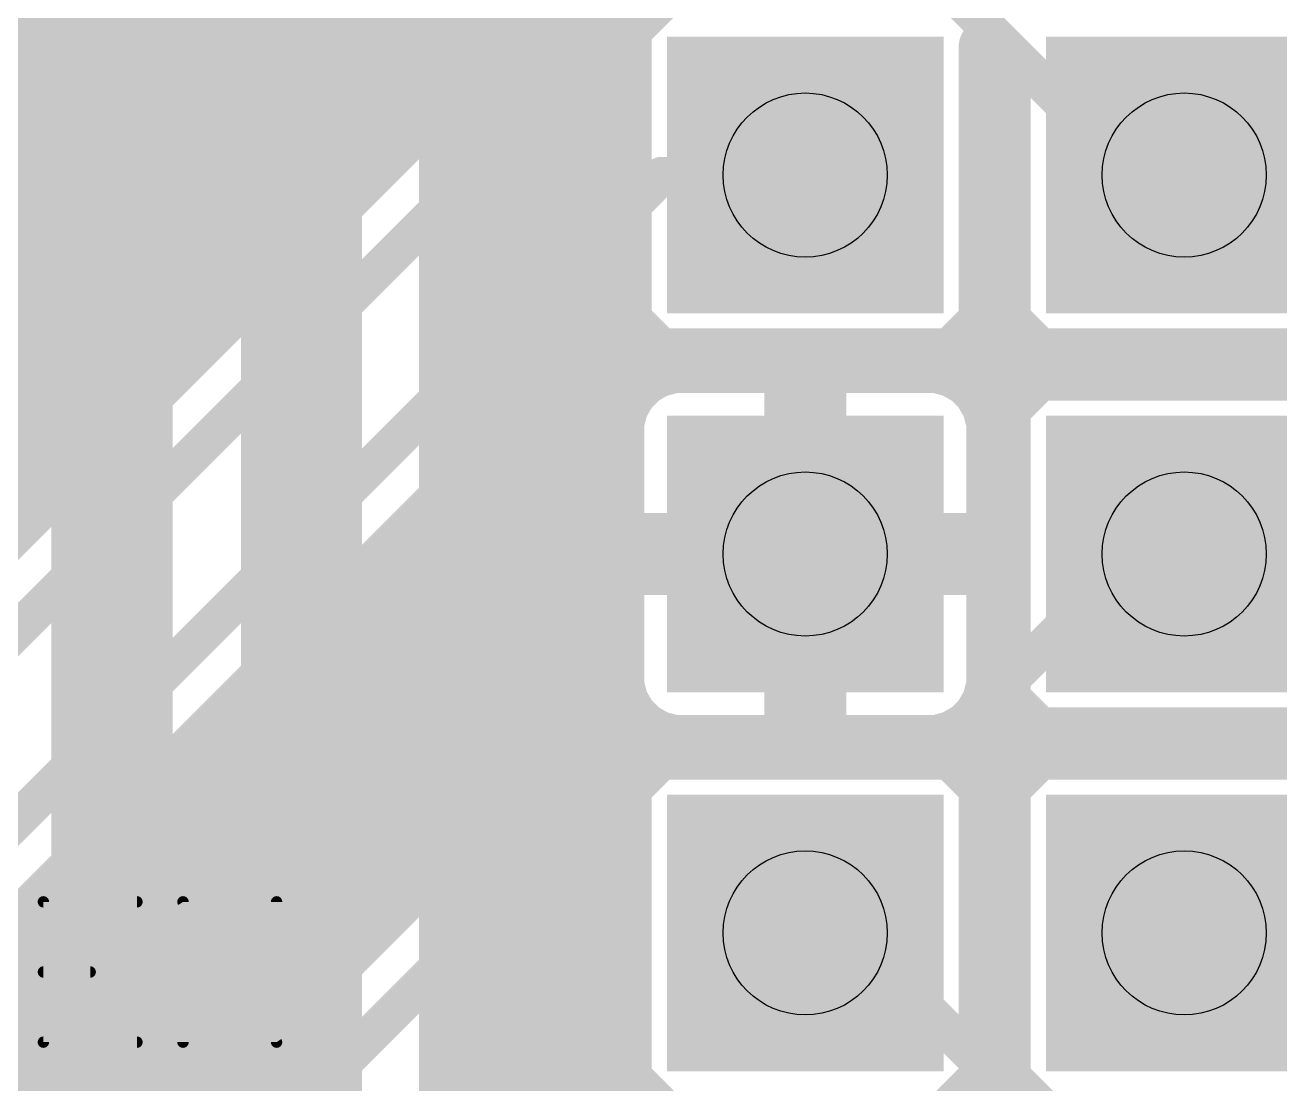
# Model space of a CAD drawing. Extents: x 0 to 10.8, y 0 to 6.1.
# Drawn here: x 4.0871 to 4.4181, y 2.6354 to 2.9148 of the extents above; entities that cross this region are included whole.
import ezdxf

# ---------------------------------------------------------------- set-up
doc = ezdxf.new("R2010")
doc.units = 0
for name, color, linetype in [('1', 22, 'CONTINUOUS'), ('116', 253, 'CONTINUOUS'), ('16', 175, 'CONTINUOUS'), ('17', 82, 'CONTINUOUS'), ('21', 253, 'CONTINUOUS'), ('25', 253, 'CONTINUOUS'), ('29', 253, 'CONTINUOUS'), ('30', 253, 'CONTINUOUS'), ('44', 253, 'CONTINUOUS')]:
    doc.layers.add(name, color=color, linetype=linetype)

# ---------------------------------------------------------------- blocks, each defined once
blk = doc.blocks.new('SQUAREP')
blk.add_solid([(-0.5, -0.5), (0.5, -0.5), (-0.5, 0.5), (0.5, 0.5)])

msp = doc.modelspace()

# ---------------------------------------------------------------- linework, layer by layer
at = {"layer": '1'}
for points, const_width in [([(4.11, 3.425), (4.11, 2.24)], 0.032), ([(4.16, 2.34), (4.16, 3.19)], 0.032), ([(4.198996, 2.361807), (4.198996, 3.173843)], 0.016), ([(4.253803, 2.923673), (4.244433, 2.914303)], 0.016), ([(4.244433, 2.914303), (4.244433, 2.836087)], 0.016), ([(4.198996, 2.912), (4.244433, 2.912)], 0.016), ([(4.34139, 2.836087), (4.34139, 2.908913)], 0.016), ([(4.34139, 2.908913), (4.344433, 2.905866)], 0.016), ([(4.344433, 2.905866), (4.344433, 2.836087)], 0.016), ([(4.198996, 2.896), (4.244433, 2.896)], 0.016), ([(4.34139, 2.896), (4.344433, 2.896)], 0.016), ([(4.198996, 2.88), (4.244433, 2.88)], 0.016), ([(4.34139, 2.88), (4.344433, 2.88)], 0.016), ([(4.198996, 2.864), (4.244433, 2.864)], 0.016), ([(4.34139, 2.864), (4.344433, 2.864)], 0.016), ([(4.198996, 2.848), (4.244433, 2.848)], 0.016), ([(4.34139, 2.848), (4.344433, 2.848)], 0.016), ([(4.244433, 2.836087), (4.253803, 2.826717)], 0.016), ([(4.33202, 2.826717), (4.34139, 2.836087)], 0.016), ([(4.344433, 2.836087), (4.353803, 2.826717)], 0.016), ([(4.198996, 2.832), (4.24852, 2.832)], 0.016), ([(4.337303, 2.832), (4.34852, 2.832)], 0.016), ([(4.253803, 2.826717), (4.33202, 2.826717)], 0.016), ([(4.353803, 2.826717), (4.43202, 2.826717)], 0.016), ([(4.253484, 2.824445), (4.249378, 2.822079)], 0.016), ([(4.258059, 2.825673), (4.253484, 2.824445)], 0.016), ([(4.290079, 2.825673), (4.258059, 2.825673)], 0.016), ([(4.290079, 2.778047), (4.290079, 2.825673)], 0.016), ([(4.327764, 2.825673), (4.29574, 2.825673)], 0.016), ([(4.29574, 2.825673), (4.29574, 2.778047)], 0.016), ([(4.332339, 2.824445), (4.327764, 2.825673)], 0.016), ([(4.336445, 2.822079), (4.332339, 2.824445)], 0.016), ([(4.353803, 2.823673), (4.344433, 2.814303)], 0.016), ([(4.43202, 2.823673), (4.353803, 2.823673)], 0.016), ([(4.249378, 2.822079), (4.246028, 2.818728)], 0.016), ([(4.339795, 2.818728), (4.336445, 2.822079)], 0.016), ([(4.246028, 2.818728), (4.243661, 2.814622)], 0.016), ([(4.342161, 2.814622), (4.339795, 2.818728)], 0.016), ([(4.198996, 2.816), (4.244457, 2.816)], 0.016), ([(4.243661, 2.814622), (4.242433, 2.810047)], 0.016), ([(4.290079, 2.816), (4.29574, 2.816)], 0.016), ([(4.34137, 2.816), (4.34613, 2.816)], 0.016), ([(4.34339, 2.810047), (4.342161, 2.814622)], 0.016), ([(4.344433, 2.814303), (4.344433, 2.736087)], 0.016), ([(4.242433, 2.810047), (4.242433, 2.778024)], 0.016), ([(4.34339, 2.778024), (4.34339, 2.810047)], 0.016), ([(4.198996, 2.8), (4.242433, 2.8)], 0.016), ([(4.290079, 2.8), (4.29574, 2.8)], 0.016), ([(4.34339, 2.8), (4.344433, 2.8)], 0.016), ([(4.198996, 2.784), (4.242433, 2.784)], 0.016), ([(4.290079, 2.784), (4.29574, 2.784)], 0.016), ([(4.34339, 2.784), (4.344433, 2.784)], 0.016), ([(4.242433, 2.778024), (4.290059, 2.778024)], 0.016), ([(4.290059, 2.778024), (4.290059, 2.772362)], 0.016), ([(4.29574, 2.778047), (4.290079, 2.778047)], 0.016), ([(4.295764, 2.772362), (4.295764, 2.778024)], 0.016), ([(4.295764, 2.778024), (4.34339, 2.778024)], 0.016), ([(4.290059, 2.772362), (4.242433, 2.772362)], 0.016), ([(4.242433, 2.772362), (4.242433, 2.740343)], 0.016), ([(4.290079, 2.724717), (4.290079, 2.772343)], 0.016), ([(4.290079, 2.772343), (4.29574, 2.772343)], 0.016), ([(4.29574, 2.772343), (4.29574, 2.724717)], 0.016), ([(4.34339, 2.772362), (4.295764, 2.772362)], 0.016), ([(4.34339, 2.740343), (4.34339, 2.772362)], 0.016), ([(4.198996, 2.768), (4.242433, 2.768)], 0.016), ([(4.290079, 2.768), (4.29574, 2.768)], 0.016), ([(4.34339, 2.768), (4.344433, 2.768)], 0.016), ([(4.198996, 2.752), (4.242433, 2.752)], 0.016), ([(4.290079, 2.752), (4.29574, 2.752)], 0.016), ([(4.34339, 2.752), (4.344433, 2.752)], 0.016), ([(4.242433, 2.740343), (4.243661, 2.735768)], 0.016), ([(4.342161, 2.735768), (4.34339, 2.740343)], 0.016), ([(4.198996, 2.736), (4.243598, 2.736)], 0.016), ([(4.243661, 2.735768), (4.246028, 2.731661)], 0.016), ([(4.290079, 2.736), (4.29574, 2.736)], 0.016), ([(4.339795, 2.731661), (4.342161, 2.735768)], 0.016), ([(4.34222, 2.736), (4.34452, 2.736)], 0.016), ([(4.344433, 2.736087), (4.353803, 2.726717)], 0.016), ([(4.246028, 2.731661), (4.249378, 2.728311)], 0.016), ([(4.336445, 2.728311), (4.339795, 2.731661)], 0.016), ([(4.249378, 2.728311), (4.253484, 2.725945)], 0.016), ([(4.332339, 2.725945), (4.336445, 2.728311)], 0.016), ([(4.353803, 2.726717), (4.43202, 2.726717)], 0.016), ([(4.253803, 2.723673), (4.244433, 2.714303)], 0.016), ([(4.253484, 2.725945), (4.258059, 2.724717)], 0.016), ([(4.33202, 2.723673), (4.253803, 2.723673)], 0.016), ([(4.258059, 2.724717), (4.290079, 2.724717)], 0.016), ([(4.29574, 2.724717), (4.327764, 2.724717)], 0.016), ([(4.327764, 2.724717), (4.332339, 2.725945)], 0.016), ([(4.34139, 2.714303), (4.33202, 2.723673)], 0.016), ([(4.353803, 2.723673), (4.344433, 2.714303)], 0.016), ([(4.43202, 2.723673), (4.353803, 2.723673)], 0.016), ([(4.198996, 2.72), (4.25013, 2.72)], 0.016), ([(4.335693, 2.72), (4.35013, 2.72)], 0.016), ([(4.244433, 2.714303), (4.244433, 2.636087)], 0.016), ([(4.34139, 2.636087), (4.34139, 2.714303)], 0.016), ([(4.344433, 2.714303), (4.344433, 2.636087)], 0.016), ([(4.198996, 2.704), (4.244433, 2.704)], 0.016), ([(4.34139, 2.704), (4.344433, 2.704)], 0.016), ([(4.198996, 2.688), (4.244433, 2.688)], 0.016), ([(4.34139, 2.688), (4.344433, 2.688)], 0.016), ([(4.198996, 2.672), (4.244433, 2.672)], 0.016), ([(4.34139, 2.672), (4.344433, 2.672)], 0.016), ([(4.198996, 2.656), (4.244433, 2.656)], 0.016), ([(4.34139, 2.656), (4.344433, 2.656)], 0.016), ([(4.198996, 2.64), (4.244433, 2.64)], 0.016), ([(4.34139, 2.64), (4.344433, 2.64)], 0.016), ([(4.244433, 2.636087), (4.253803, 2.626717)], 0.016), ([(4.33202, 2.626717), (4.34139, 2.636087)], 0.016), ([(4.344433, 2.636087), (4.353803, 2.626717)], 0.016)]:
    msp.add_lwpolyline(points, dxfattribs=dict(at, const_width=const_width))
at = {"layer": '1', "const_width": 0.008}
for points in [[(4.248433, 2.914303, 1), (4.240433, 2.914303)], [(4.241605, 2.917132, 1), (4.247261, 2.911475)], [(4.198996, 2.916, 1), (4.198996, 2.908)], [(4.244433, 2.908, 1), (4.244433, 2.916)], [(4.34539, 2.908913, 1), (4.33739, 2.908913)], [(4.34422, 2.91174, 1), (4.33856, 2.906087)], [(4.348433, 2.905866, 1), (4.340433, 2.905866)], [(4.341603, 2.90304, 1), (4.347263, 2.908693)], [(4.198996, 2.9, 1), (4.198996, 2.892)], [(4.244433, 2.892, 1), (4.244433, 2.9)], [(4.34139, 2.9, 1), (4.34139, 2.892)], [(4.344433, 2.892, 1), (4.344433, 2.9)], [(4.198996, 2.884, 1), (4.198996, 2.876)], [(4.244433, 2.876, 1), (4.244433, 2.884)], [(4.34139, 2.884, 1), (4.34139, 2.876)], [(4.344433, 2.876, 1), (4.344433, 2.884)], [(4.198996, 2.868, 1), (4.198996, 2.86)], [(4.244433, 2.86, 1), (4.244433, 2.868)], [(4.34139, 2.868, 1), (4.34139, 2.86)], [(4.344433, 2.86, 1), (4.344433, 2.868)], [(4.198996, 2.852, 1), (4.198996, 2.844)], [(4.244433, 2.844, 1), (4.244433, 2.852)], [(4.34139, 2.852, 1), (4.34139, 2.844)], [(4.344433, 2.844, 1), (4.344433, 2.852)], [(4.247261, 2.838915, 1), (4.241605, 2.833258)], [(4.344218, 2.833258, 1), (4.338561, 2.838915)], [(4.347261, 2.838915, 1), (4.341605, 2.833258)], [(4.198996, 2.836, 1), (4.198996, 2.828)], [(4.240433, 2.836087, 1), (4.248433, 2.836087)], [(4.24852, 2.828, 1), (4.24852, 2.836)], [(4.337303, 2.836, 1), (4.337303, 2.828)], [(4.33739, 2.836087, 1), (4.34539, 2.836087)], [(4.340433, 2.836087, 1), (4.348433, 2.836087)], [(4.34852, 2.828, 1), (4.34852, 2.836)], [(4.253803, 2.830717, 1), (4.253803, 2.822717)], [(4.33202, 2.822717, 1), (4.33202, 2.830717)], [(4.353803, 2.830717, 1), (4.353803, 2.822717)], [(4.252447, 2.828308, 1), (4.254522, 2.820582)], [(4.250975, 2.823888, 1), (4.256632, 2.829545)], [(4.255481, 2.820979, 1), (4.251487, 2.827911)], [(4.258059, 2.829673, 1), (4.258059, 2.821673)], [(4.259096, 2.82181, 1), (4.257022, 2.829536)], [(4.294079, 2.825673, 1), (4.286079, 2.825673)], [(4.290079, 2.821673, 1), (4.290079, 2.829673)], [(4.29574, 2.829673, 1), (4.29574, 2.821673)], [(4.29974, 2.825673, 1), (4.29174, 2.825673)], [(4.328801, 2.829536, 1), (4.326727, 2.82181)], [(4.327764, 2.821673, 1), (4.327764, 2.829673)], [(4.329191, 2.829545, 1), (4.334848, 2.823888)], [(4.334336, 2.827911, 1), (4.330342, 2.820979)], [(4.331301, 2.820582, 1), (4.333376, 2.828308)], [(4.353803, 2.827673, 1), (4.353803, 2.819673)], [(4.350975, 2.823888, 1), (4.356632, 2.829545)], [(4.356632, 2.820845, 1), (4.350975, 2.826502)], [(4.247381, 2.825545, 1), (4.251375, 2.818613)], [(4.252206, 2.81925, 1), (4.24655, 2.824907)], [(4.339273, 2.824907, 1), (4.333616, 2.81925)], [(4.334448, 2.818613, 1), (4.338442, 2.825545)], [(4.243199, 2.821557, 1), (4.248856, 2.8159)], [(4.249493, 2.816731, 1), (4.242562, 2.820725)], [(4.343261, 2.820725, 1), (4.336329, 2.816731)], [(4.336967, 2.8159, 1), (4.342624, 2.821557)], [(4.198996, 2.82, 1), (4.198996, 2.812)], [(4.247525, 2.813585, 1), (4.239798, 2.815659)], [(4.244457, 2.812, 1), (4.244457, 2.82)], [(4.290079, 2.82, 1), (4.290079, 2.812)], [(4.29574, 2.812, 1), (4.29574, 2.82)], [(4.34137, 2.82, 1), (4.34137, 2.812)], [(4.346025, 2.815659, 1), (4.338298, 2.813585)], [(4.348433, 2.814303, 1), (4.340433, 2.814303)], [(4.341605, 2.817132, 1), (4.347261, 2.811475)], [(4.34613, 2.812, 1), (4.34613, 2.82)], [(4.246433, 2.810047, 1), (4.238433, 2.810047)], [(4.240196, 2.816619, 1), (4.247127, 2.812625)], [(4.338696, 2.812625, 1), (4.345627, 2.816619)], [(4.34739, 2.810047, 1), (4.33939, 2.810047)], [(4.23857, 2.811085, 1), (4.246296, 2.80901)], [(4.339527, 2.80901, 1), (4.347253, 2.811085)], [(4.198996, 2.804, 1), (4.198996, 2.796)], [(4.242433, 2.796, 1), (4.242433, 2.804)], [(4.290079, 2.804, 1), (4.290079, 2.796)], [(4.29574, 2.796, 1), (4.29574, 2.804)], [(4.34339, 2.804, 1), (4.34339, 2.796)], [(4.344433, 2.796, 1), (4.344433, 2.804)], [(4.198996, 2.788, 1), (4.198996, 2.78)], [(4.242433, 2.78, 1), (4.242433, 2.788)], [(4.290079, 2.788, 1), (4.290079, 2.78)], [(4.29574, 2.78, 1), (4.29574, 2.788)], [(4.34339, 2.788, 1), (4.34339, 2.78)], [(4.344433, 2.78, 1), (4.344433, 2.788)], [(4.242433, 2.782024, 1), (4.242433, 2.774024)], [(4.294059, 2.778024, 1), (4.286059, 2.778024)], [(4.290079, 2.782047, 1), (4.290079, 2.774047)], [(4.290059, 2.774024, 1), (4.290059, 2.782024)], [(4.299764, 2.778024, 1), (4.291764, 2.778024)], [(4.295764, 2.782024, 1), (4.295764, 2.774024)], [(4.29574, 2.774047, 1), (4.29574, 2.782047)], [(4.34339, 2.774024, 1), (4.34339, 2.782024)], [(4.238433, 2.778024, 1), (4.246433, 2.778024)], [(4.286079, 2.778047, 1), (4.294079, 2.778047)], [(4.29174, 2.778047, 1), (4.29974, 2.778047)], [(4.33939, 2.778024, 1), (4.34739, 2.778024)], [(4.242433, 2.776362, 1), (4.242433, 2.768362)], [(4.246433, 2.772362, 1), (4.238433, 2.772362)], [(4.294079, 2.772343, 1), (4.286079, 2.772343)], [(4.290079, 2.776343, 1), (4.290079, 2.768343)], [(4.290059, 2.768362, 1), (4.290059, 2.776362)], [(4.29974, 2.772343, 1), (4.29174, 2.772343)], [(4.295764, 2.776362, 1), (4.295764, 2.768362)], [(4.29574, 2.768343, 1), (4.29574, 2.776343)], [(4.34739, 2.772362, 1), (4.33939, 2.772362)], [(4.34339, 2.768362, 1), (4.34339, 2.776362)], [(4.198996, 2.772, 1), (4.198996, 2.764)], [(4.242433, 2.764, 1), (4.242433, 2.772)], [(4.286059, 2.772362, 1), (4.294059, 2.772362)], [(4.290079, 2.772, 1), (4.290079, 2.764)], [(4.291764, 2.772362, 1), (4.299764, 2.772362)], [(4.29574, 2.764, 1), (4.29574, 2.772)], [(4.34339, 2.772, 1), (4.34339, 2.764)], [(4.344433, 2.764, 1), (4.344433, 2.772)], [(4.198996, 2.756, 1), (4.198996, 2.748)], [(4.242433, 2.748, 1), (4.242433, 2.756)], [(4.290079, 2.756, 1), (4.290079, 2.748)], [(4.29574, 2.748, 1), (4.29574, 2.756)], [(4.34339, 2.756, 1), (4.34339, 2.748)], [(4.344433, 2.748, 1), (4.344433, 2.756)], [(4.246296, 2.74138, 1), (4.23857, 2.739305)], [(4.347253, 2.739305, 1), (4.339527, 2.74138)], [(4.198996, 2.74, 1), (4.198996, 2.732)], [(4.238433, 2.740343, 1), (4.246433, 2.740343)], [(4.247127, 2.737765, 1), (4.240196, 2.733771)], [(4.243598, 2.732, 1), (4.243598, 2.74)], [(4.290079, 2.74, 1), (4.290079, 2.732)], [(4.29574, 2.732, 1), (4.29574, 2.74)], [(4.34222, 2.74, 1), (4.34222, 2.732)], [(4.345627, 2.733771, 1), (4.338696, 2.737765)], [(4.33939, 2.740343, 1), (4.34739, 2.740343)], [(4.347261, 2.738915, 1), (4.341605, 2.733258)], [(4.34452, 2.732, 1), (4.34452, 2.74)], [(4.239798, 2.73473, 1), (4.247525, 2.736805)], [(4.248856, 2.73449, 1), (4.243199, 2.728833)], [(4.342624, 2.728833, 1), (4.336967, 2.73449)], [(4.338298, 2.736805, 1), (4.346025, 2.73473)], [(4.340433, 2.736087, 1), (4.348433, 2.736087)], [(4.242562, 2.729664, 1), (4.249493, 2.733658)], [(4.251375, 2.731777, 1), (4.247381, 2.724845)], [(4.24655, 2.725483, 1), (4.252206, 2.731139)], [(4.333616, 2.731139, 1), (4.339273, 2.725483)], [(4.338442, 2.724845, 1), (4.334448, 2.731777)], [(4.336329, 2.733658, 1), (4.343261, 2.729664)], [(4.353803, 2.730717, 1), (4.353803, 2.722717)], [(4.254522, 2.729808, 1), (4.252447, 2.722082)], [(4.253803, 2.727673, 1), (4.253803, 2.719673)], [(4.256632, 2.720845, 1), (4.250975, 2.726502)], [(4.251487, 2.722479, 1), (4.255481, 2.729411)], [(4.258059, 2.728717, 1), (4.258059, 2.720717)], [(4.257022, 2.720853, 1), (4.259096, 2.72858)], [(4.290079, 2.720717, 1), (4.290079, 2.728717)], [(4.29574, 2.728717, 1), (4.29574, 2.720717)], [(4.326727, 2.72858, 1), (4.328801, 2.720853)], [(4.327764, 2.720717, 1), (4.327764, 2.728717)], [(4.334848, 2.726502, 1), (4.329191, 2.720845)], [(4.330342, 2.729411, 1), (4.334336, 2.722479)], [(4.333376, 2.722082, 1), (4.331301, 2.729808)], [(4.33202, 2.719673, 1), (4.33202, 2.727673)], [(4.353803, 2.727673, 1), (4.353803, 2.719673)], [(4.350975, 2.723888, 1), (4.356632, 2.729545)], [(4.356632, 2.720845, 1), (4.350975, 2.726502)], [(4.286079, 2.724717, 1), (4.294079, 2.724717)], [(4.29174, 2.724717, 1), (4.29974, 2.724717)], [(4.198996, 2.724, 1), (4.198996, 2.716)], [(4.25013, 2.716, 1), (4.25013, 2.724)], [(4.335693, 2.724, 1), (4.335693, 2.716)], [(4.35013, 2.716, 1), (4.35013, 2.724)], [(4.248433, 2.714303, 1), (4.240433, 2.714303)], [(4.34539, 2.714303, 1), (4.33739, 2.714303)], [(4.348433, 2.714303, 1), (4.340433, 2.714303)], [(4.241605, 2.717132, 1), (4.247261, 2.711475)], [(4.338561, 2.711475, 1), (4.344218, 2.717132)], [(4.341605, 2.717132, 1), (4.347261, 2.711475)], [(4.198996, 2.708, 1), (4.198996, 2.7)], [(4.244433, 2.7, 1), (4.244433, 2.708)], [(4.34139, 2.708, 1), (4.34139, 2.7)], [(4.344433, 2.7, 1), (4.344433, 2.708)], [(4.198996, 2.692, 1), (4.198996, 2.684)], [(4.244433, 2.684, 1), (4.244433, 2.692)], [(4.34139, 2.692, 1), (4.34139, 2.684)], [(4.344433, 2.684, 1), (4.344433, 2.692)], [(4.198996, 2.676, 1), (4.198996, 2.668)], [(4.244433, 2.668, 1), (4.244433, 2.676)], [(4.34139, 2.676, 1), (4.34139, 2.668)], [(4.344433, 2.668, 1), (4.344433, 2.676)], [(4.198996, 2.66, 1), (4.198996, 2.652)], [(4.244433, 2.652, 1), (4.244433, 2.66)], [(4.34139, 2.66, 1), (4.34139, 2.652)], [(4.344433, 2.652, 1), (4.344433, 2.66)], [(4.198996, 2.644, 1), (4.198996, 2.636)], [(4.244433, 2.636, 1), (4.244433, 2.644)], [(4.34139, 2.644, 1), (4.34139, 2.636)], [(4.344433, 2.636, 1), (4.344433, 2.644)], [(4.247261, 2.638915, 1), (4.241605, 2.633258)], [(4.344218, 2.633258, 1), (4.338561, 2.638915)], [(4.347261, 2.638915, 1), (4.341605, 2.633258)], [(4.240433, 2.636087, 1), (4.248433, 2.636087)], [(4.33739, 2.636087, 1), (4.34539, 2.636087)], [(4.340433, 2.636087, 1), (4.348433, 2.636087)]]:
    msp.add_lwpolyline(points, format="xyb", dxfattribs=at)
at = {"layer": '116', "const_width": 0.017717}
for points in [[(4.292913, 2.860433, 1), (4.292913, 2.889961, 1), (4.292913, 2.860433)], [(4.392913, 2.860433, 1), (4.392913, 2.889961, 1), (4.392913, 2.860433)], [(4.292913, 2.760433, 1), (4.292913, 2.789961, 1), (4.292913, 2.760433)], [(4.392913, 2.760433, 1), (4.392913, 2.789961, 1), (4.392913, 2.760433)], [(4.292913, 2.660433, 1), (4.292913, 2.689961, 1), (4.292913, 2.660433)], [(4.392913, 2.660433, 1), (4.392913, 2.689961, 1), (4.392913, 2.660433)]]:
    msp.add_lwpolyline(points, format="xyb", dxfattribs=at)
at = {"layer": '16'}
for points, const_width in [([(3.885996, 2.726299), (4.244433, 3.08474)], 0.016), ([(4.234, 2.933697), (4.061303, 2.760996)], 0.016), ([(4.055, 2.725), (4.255, 2.925)], 0.01), ([(4.33, 2.925), (4.375, 2.88)], 0.01), ([(4.071693, 2.912), (4.212307, 2.912)], 0.016), ([(4.055693, 2.896), (4.196307, 2.896)], 0.016), ([(4.34139, 2.836087), (4.34139, 2.883913)], 0.016), ([(4.34139, 2.883913), (4.344433, 2.880866)], 0.016), ([(4.039693, 2.88), (4.180307, 2.88)], 0.016), ([(4.34139, 2.88), (4.344433, 2.88)], 0.016), ([(4.344433, 2.880866), (4.344433, 2.836087)], 0.016), ([(4.375, 2.88), (4.39, 2.88)], 0.01), ([(4.39, 2.88), (4.392913, 2.875197)], 0.01), ([(4.07, 2.69), (4.255, 2.875)], 0.01), ([(4.255, 2.875), (4.29, 2.875)], 0.01), ([(4.29, 2.875), (4.292913, 2.875197)], 0.01), ([(4.023693, 2.864), (4.164307, 2.864)], 0.016), ([(4.34139, 2.864), (4.344433, 2.864)], 0.016), ([(4.007693, 2.848), (4.148307, 2.848)], 0.016), ([(4.34139, 2.848), (4.344433, 2.848)], 0.016), ([(4.33202, 2.826717), (4.34139, 2.836087)], 0.016), ([(4.344433, 2.836087), (4.353803, 2.826717)], 0.016), ([(4.078697, 2.669), (4.24511, 2.835413)], 0.016), ([(4.24511, 2.835413), (4.253803, 2.826717)], 0.016), ([(3.991693, 2.832), (4.132307, 2.832)], 0.016), ([(4.241697, 2.832), (4.24852, 2.832)], 0.016), ([(4.337303, 2.832), (4.34852, 2.832)], 0.016), ([(4.253803, 2.826717), (4.33202, 2.826717)], 0.016), ([(4.353803, 2.826717), (4.43202, 2.826717)], 0.016), ([(4.253484, 2.824445), (4.249378, 2.822079)], 0.016), ([(4.258059, 2.825673), (4.253484, 2.824445)], 0.016), ([(4.290079, 2.825673), (4.258059, 2.825673)], 0.016), ([(4.290079, 2.778047), (4.290079, 2.825673)], 0.016), ([(4.327764, 2.825673), (4.29574, 2.825673)], 0.016), ([(4.29574, 2.825673), (4.29574, 2.778047)], 0.016), ([(4.332339, 2.824445), (4.327764, 2.825673)], 0.016), ([(4.336445, 2.822079), (4.332339, 2.824445)], 0.016), ([(4.353803, 2.823673), (4.344433, 2.814303)], 0.016), ([(4.43202, 2.823673), (4.353803, 2.823673)], 0.016), ([(4.249378, 2.822079), (4.246028, 2.818728)], 0.016), ([(4.339795, 2.818728), (4.336445, 2.822079)], 0.016), ([(4.246028, 2.818728), (4.243661, 2.814622)], 0.016), ([(4.342161, 2.814622), (4.339795, 2.818728)], 0.016), ([(3.975693, 2.816), (4.116307, 2.816)], 0.016), ([(4.225697, 2.816), (4.244457, 2.816)], 0.016), ([(4.243661, 2.814622), (4.242433, 2.810047)], 0.016), ([(4.290079, 2.816), (4.29574, 2.816)], 0.016), ([(4.34137, 2.816), (4.34613, 2.816)], 0.016), ([(4.34339, 2.810047), (4.342161, 2.814622)], 0.016), ([(4.344433, 2.814303), (4.344433, 2.76913)], 0.016), ([(4.242433, 2.810047), (4.242433, 2.778024)], 0.016), ([(4.34339, 2.778024), (4.34339, 2.810047)], 0.016), ([(3.959693, 2.8), (4.100307, 2.8)], 0.016), ([(4.209697, 2.8), (4.242433, 2.8)], 0.016), ([(4.290079, 2.8), (4.29574, 2.8)], 0.016), ([(4.34339, 2.8), (4.344433, 2.8)], 0.016), ([(3.943693, 2.784), (4.084307, 2.784)], 0.016), ([(4.193697, 2.784), (4.242433, 2.784)], 0.016), ([(4.290079, 2.784), (4.29574, 2.784)], 0.016), ([(4.34339, 2.784), (4.344433, 2.784)], 0.016), ([(4.242433, 2.778024), (4.290059, 2.778024)], 0.016), ([(4.290059, 2.778024), (4.290059, 2.772362)], 0.016), ([(4.29574, 2.778047), (4.290079, 2.778047)], 0.016), ([(4.295764, 2.772362), (4.295764, 2.778024)], 0.016), ([(4.295764, 2.778024), (4.34339, 2.778024)], 0.016), ([(4.290059, 2.772362), (4.242433, 2.772362)], 0.016), ([(4.242433, 2.772362), (4.242433, 2.742126)], 0.016), ([(4.34339, 2.772362), (4.295764, 2.772362)], 0.016), ([(4.33, 2.725), (4.38, 2.775)], 0.01), ([(4.34339, 2.768083), (4.34339, 2.772362)], 0.016), ([(4.38, 2.775), (4.39, 2.775)], 0.01), ([(4.39, 2.775), (4.392913, 2.775197)], 0.01), ([(4.177697, 2.768), (4.242433, 2.768)], 0.016), ([(4.344433, 2.76913), (4.34339, 2.768083)], 0.016), ([(4.161697, 2.752), (4.242433, 2.752)], 0.016), ([(4.242433, 2.742126), (4.234, 2.733697)], 0.016), ([(4.234, 2.733697), (3.696303, 2.195996)], 0.016), ([(4.145697, 2.736), (4.236307, 2.736)], 0.016), ([(4.358366, 2.723673), (4.361413, 2.726717)], 0.016), ([(4.361413, 2.726717), (4.43202, 2.726717)], 0.016), ([(4.43202, 2.723673), (4.358366, 2.723673)], 0.016), ([(3.69, 2.16), (4.255, 2.725)], 0.01), ([(4.255, 2.725), (4.33, 2.725)], 0.01), ([(4.129697, 2.72), (4.220307, 2.72)], 0.016), ([(4.113697, 2.704), (4.204307, 2.704)], 0.016), ([(4.097697, 2.688), (4.188307, 2.688)], 0.016), ([(4.405, 2.69), (4.395, 2.68)], 0.01), ([(4.465, 2.69), (4.405, 2.69)], 0.01), ([(4.395, 2.68), (4.392913, 2.675197)], 0.01), ([(4.081697, 2.672), (4.172307, 2.672)], 0.016), ([(4.295, 2.675), (4.292913, 2.675197)], 0.01), ([(4.305, 2.675), (4.295, 2.675)], 0.01), ([(4.355, 2.625), (4.305, 2.675)], 0.01), ([(3.845697, 2.656), (4.156307, 2.656)], 0.016), ([(3.829697, 2.64), (4.140307, 2.64)], 0.016)]:
    msp.add_lwpolyline(points, dxfattribs=dict(at, const_width=const_width))
for points, const_width in [([(4.212307, 2.908, 1), (4.212307, 2.916)], 0.008), ([(4.196307, 2.892, 1), (4.196307, 2.9)], 0.008), ([(4.34539, 2.883913, 1), (4.33739, 2.883913)], 0.008), ([(4.34422, 2.88674, 1), (4.33856, 2.881087)], 0.008), ([(4.180307, 2.876, 1), (4.180307, 2.884)], 0.008), ([(4.34139, 2.884, 1), (4.34139, 2.876)], 0.008), ([(4.348433, 2.880866, 1), (4.340433, 2.880866)], 0.008), ([(4.341603, 2.87804, 1), (4.347263, 2.883693)], 0.008), ([(4.344433, 2.876, 1), (4.344433, 2.884)], 0.008), ([(4.375, 2.8825, 1), (4.375, 2.8775)], 0.005), ([(4.373232, 2.878232, 1), (4.376768, 2.881768)], 0.005), ([(4.392138, 2.881297, 1), (4.387862, 2.878703)], 0.005), ([(4.39, 2.8775, 1), (4.39, 2.8825)], 0.005), ([(4.255, 2.8775, 1), (4.255, 2.8725)], 0.005), ([(4.256768, 2.873232, 1), (4.253232, 2.876768)], 0.005), ([(4.289831, 2.877494, 1), (4.290169, 2.872506)], 0.005), ([(4.29, 2.8725, 1), (4.29, 2.8775)], 0.005), ([(4.293082, 2.872703, 1), (4.292745, 2.877691)], 0.005), ([(4.390776, 2.8739, 1), (4.395051, 2.876493)], 0.005), ([(4.164307, 2.86, 1), (4.164307, 2.868)], 0.008), ([(4.34139, 2.868, 1), (4.34139, 2.86)], 0.008), ([(4.344433, 2.86, 1), (4.344433, 2.868)], 0.008), ([(4.148307, 2.844, 1), (4.148307, 2.852)], 0.008), ([(4.34139, 2.852, 1), (4.34139, 2.844)], 0.008), ([(4.344433, 2.844, 1), (4.344433, 2.852)], 0.008), ([(4.344218, 2.833258, 1), (4.338561, 2.838915)], 0.008), ([(4.347261, 2.838915, 1), (4.341605, 2.833258)], 0.008), ([(4.247939, 2.838241, 1), (4.242281, 2.832586)], 0.008), ([(4.247939, 2.832585, 1), (4.242282, 2.838242)], 0.008), ([(4.132307, 2.828, 1), (4.132307, 2.836)], 0.008), ([(4.241697, 2.836, 1), (4.241697, 2.828)], 0.008), ([(4.24852, 2.828, 1), (4.24852, 2.836)], 0.008), ([(4.337303, 2.836, 1), (4.337303, 2.828)], 0.008), ([(4.33739, 2.836087, 1), (4.34539, 2.836087)], 0.008), ([(4.340433, 2.836087, 1), (4.348433, 2.836087)], 0.008), ([(4.34852, 2.828, 1), (4.34852, 2.836)], 0.008), ([(4.253803, 2.830717, 1), (4.253803, 2.822717)], 0.008), ([(4.33202, 2.822717, 1), (4.33202, 2.830717)], 0.008), ([(4.353803, 2.830717, 1), (4.353803, 2.822717)], 0.008), ([(4.252447, 2.828308, 1), (4.254522, 2.820582)], 0.008), ([(4.250974, 2.823889, 1), (4.256632, 2.829544)], 0.008), ([(4.255481, 2.820979, 1), (4.251487, 2.827911)], 0.008), ([(4.258059, 2.829673, 1), (4.258059, 2.821673)], 0.008), ([(4.259096, 2.82181, 1), (4.257022, 2.829536)], 0.008), ([(4.294079, 2.825673, 1), (4.286079, 2.825673)], 0.008), ([(4.290079, 2.821673, 1), (4.290079, 2.829673)], 0.008), ([(4.29574, 2.829673, 1), (4.29574, 2.821673)], 0.008), ([(4.29974, 2.825673, 1), (4.29174, 2.825673)], 0.008), ([(4.328801, 2.829536, 1), (4.326727, 2.82181)], 0.008), ([(4.327764, 2.821673, 1), (4.327764, 2.829673)], 0.008), ([(4.329191, 2.829545, 1), (4.334848, 2.823888)], 0.008), ([(4.334336, 2.827911, 1), (4.330342, 2.820979)], 0.008), ([(4.331301, 2.820582, 1), (4.333376, 2.828308)], 0.008), ([(4.353803, 2.827673, 1), (4.353803, 2.819673)], 0.008), ([(4.350975, 2.823888, 1), (4.356632, 2.829545)], 0.008), ([(4.356632, 2.820845, 1), (4.350975, 2.826502)], 0.008), ([(4.247381, 2.825545, 1), (4.251375, 2.818613)], 0.008), ([(4.252206, 2.81925, 1), (4.24655, 2.824907)], 0.008), ([(4.339273, 2.824907, 1), (4.333616, 2.81925)], 0.008), ([(4.334448, 2.818613, 1), (4.338442, 2.825545)], 0.008), ([(4.243199, 2.821557, 1), (4.248856, 2.8159)], 0.008), ([(4.249493, 2.816731, 1), (4.242562, 2.820725)], 0.008), ([(4.343261, 2.820725, 1), (4.336329, 2.816731)], 0.008), ([(4.336967, 2.8159, 1), (4.342624, 2.821557)], 0.008), ([(4.116307, 2.812, 1), (4.116307, 2.82)], 0.008), ([(4.225697, 2.82, 1), (4.225697, 2.812)], 0.008), ([(4.247525, 2.813585, 1), (4.239798, 2.815659)], 0.008), ([(4.244457, 2.812, 1), (4.244457, 2.82)], 0.008), ([(4.290079, 2.82, 1), (4.290079, 2.812)], 0.008), ([(4.29574, 2.812, 1), (4.29574, 2.82)], 0.008), ([(4.34137, 2.82, 1), (4.34137, 2.812)], 0.008), ([(4.346025, 2.815659, 1), (4.338298, 2.813585)], 0.008), ([(4.348433, 2.814303, 1), (4.340433, 2.814303)], 0.008), ([(4.341605, 2.817132, 1), (4.347261, 2.811475)], 0.008), ([(4.34613, 2.812, 1), (4.34613, 2.82)], 0.008), ([(4.246433, 2.810047, 1), (4.238433, 2.810047)], 0.008), ([(4.240196, 2.816619, 1), (4.247127, 2.812625)], 0.008), ([(4.338696, 2.812625, 1), (4.345627, 2.816619)], 0.008), ([(4.34739, 2.810047, 1), (4.33939, 2.810047)], 0.008), ([(4.23857, 2.811085, 1), (4.246296, 2.80901)], 0.008), ([(4.339527, 2.80901, 1), (4.347253, 2.811085)], 0.008), ([(4.100307, 2.796, 1), (4.100307, 2.804)], 0.008), ([(4.209697, 2.804, 1), (4.209697, 2.796)], 0.008), ([(4.242433, 2.796, 1), (4.242433, 2.804)], 0.008), ([(4.290079, 2.804, 1), (4.290079, 2.796)], 0.008), ([(4.29574, 2.796, 1), (4.29574, 2.804)], 0.008), ([(4.34339, 2.804, 1), (4.34339, 2.796)], 0.008), ([(4.344433, 2.796, 1), (4.344433, 2.804)], 0.008), ([(4.084307, 2.78, 1), (4.084307, 2.788)], 0.008), ([(4.193697, 2.788, 1), (4.193697, 2.78)], 0.008), ([(4.242433, 2.78, 1), (4.242433, 2.788)], 0.008), ([(4.290079, 2.788, 1), (4.290079, 2.78)], 0.008), ([(4.29574, 2.78, 1), (4.29574, 2.788)], 0.008), ([(4.34339, 2.788, 1), (4.34339, 2.78)], 0.008), ([(4.344433, 2.78, 1), (4.344433, 2.788)], 0.008), ([(4.242433, 2.782024, 1), (4.242433, 2.774024)], 0.008), ([(4.294059, 2.778024, 1), (4.286059, 2.778024)], 0.008), ([(4.290079, 2.782047, 1), (4.290079, 2.774047)], 0.008), ([(4.290059, 2.774024, 1), (4.290059, 2.782024)], 0.008), ([(4.299764, 2.778024, 1), (4.291764, 2.778024)], 0.008), ([(4.295764, 2.782024, 1), (4.295764, 2.774024)], 0.008), ([(4.29574, 2.774047, 1), (4.29574, 2.782047)], 0.008), ([(4.34339, 2.774024, 1), (4.34339, 2.782024)], 0.008), ([(4.238433, 2.778024, 1), (4.246433, 2.778024)], 0.008), ([(4.286079, 2.778047, 1), (4.294079, 2.778047)], 0.008), ([(4.29174, 2.778047, 1), (4.29974, 2.778047)], 0.008), ([(4.33939, 2.778024, 1), (4.34739, 2.778024)], 0.008), ([(4.242433, 2.776362, 1), (4.242433, 2.768362)], 0.008), ([(4.246433, 2.772362, 1), (4.238433, 2.772362)], 0.008), ([(4.290059, 2.768362, 1), (4.290059, 2.776362)], 0.008), ([(4.295764, 2.776362, 1), (4.295764, 2.768362)], 0.008), ([(4.34739, 2.772362, 1), (4.33939, 2.772362)], 0.008), ([(4.34339, 2.768362, 1), (4.34339, 2.776362)], 0.008), ([(4.38, 2.7775, 1), (4.38, 2.7725)], 0.005), ([(4.381768, 2.773232, 1), (4.378232, 2.776768)], 0.005), ([(4.389831, 2.777494, 1), (4.390169, 2.772506)], 0.005), ([(4.39, 2.7725, 1), (4.39, 2.7775)], 0.005), ([(4.393082, 2.772703, 1), (4.392745, 2.777691)], 0.005), ([(4.177697, 2.772, 1), (4.177697, 2.764)], 0.008), ([(4.242433, 2.764, 1), (4.242433, 2.772)], 0.008), ([(4.286059, 2.772362, 1), (4.294059, 2.772362)], 0.008), ([(4.291764, 2.772362, 1), (4.299764, 2.772362)], 0.008), ([(4.340556, 2.770906, 1), (4.346224, 2.76526)], 0.008), ([(4.347267, 2.766307, 1), (4.341599, 2.771953)], 0.008), ([(4.33939, 2.768083, 1), (4.34739, 2.768083)], 0.008), ([(4.340433, 2.76913, 1), (4.348433, 2.76913)], 0.008), ([(4.161697, 2.756, 1), (4.161697, 2.748)], 0.008), ([(4.242433, 2.748, 1), (4.242433, 2.756)], 0.008), ([(4.245261, 2.739297, 1), (4.239605, 2.744955)], 0.008), ([(4.238433, 2.742126, 1), (4.246433, 2.742126)], 0.008), ([(4.145697, 2.74, 1), (4.145697, 2.732)], 0.008), ([(4.236828, 2.730868, 1), (4.231172, 2.736525)], 0.008), ([(4.236307, 2.732, 1), (4.236307, 2.74)], 0.008), ([(4.231172, 2.736526, 1), (4.236828, 2.730868)], 0.008), ([(4.361413, 2.730717, 1), (4.361413, 2.722717)], 0.008), ([(4.36424, 2.723886, 1), (4.358587, 2.729547)], 0.008), ([(4.358366, 2.727673, 1), (4.358366, 2.719673)], 0.008), ([(4.255, 2.7275, 1), (4.255, 2.7225)], 0.005), ([(4.256768, 2.723232, 1), (4.253232, 2.726768)], 0.005), ([(4.328232, 2.726768, 1), (4.331768, 2.723232)], 0.005), ([(4.33, 2.7225, 1), (4.33, 2.7275)], 0.005), ([(4.35554, 2.726503, 1), (4.361193, 2.720843)], 0.008), ([(4.129697, 2.724, 1), (4.129697, 2.716)], 0.008), ([(4.220307, 2.716, 1), (4.220307, 2.724)], 0.008), ([(4.113697, 2.708, 1), (4.113697, 2.7)], 0.008), ([(4.204307, 2.7, 1), (4.204307, 2.708)], 0.008), ([(4.097697, 2.692, 1), (4.097697, 2.684)], 0.008), ([(4.188307, 2.684, 1), (4.188307, 2.692)], 0.008), ([(4.405, 2.6925, 1), (4.405, 2.6875)], 0.005), ([(4.406768, 2.688232, 1), (4.403232, 2.691768)], 0.005), ([(4.397293, 2.679004, 1), (4.392707, 2.680996)], 0.005), ([(4.393232, 2.681768, 1), (4.396768, 2.678232)], 0.005), ([(4.172307, 2.668, 1), (4.172307, 2.676)], 0.008), ([(4.293148, 2.677686, 1), (4.292679, 2.672708)], 0.005), ([(4.295, 2.6775, 1), (4.295, 2.6725)], 0.005), ([(4.294765, 2.672511, 1), (4.295235, 2.677489)], 0.005), ([(4.306768, 2.676768, 1), (4.303232, 2.673232)], 0.005), ([(4.305, 2.6725, 1), (4.305, 2.6775)], 0.005), ([(4.39062, 2.676193, 1), (4.395206, 2.674201)], 0.005), ([(4.156307, 2.652, 1), (4.156307, 2.66)], 0.008), ([(4.140307, 2.636, 1), (4.140307, 2.644)], 0.008)]:
    msp.add_lwpolyline(points, format="xyb", dxfattribs=dict(at, const_width=const_width))
at = {"layer": '21', "const_width": 0.005}
msp.add_lwpolyline([(4.205512, 0.358661), (4.205512, 3.705118)], dxfattribs=at)
at = {"layer": '25', "const_width": 0.003}
for points in [[(4.116594, 2.683406), (4.091909, 2.683406)], [(4.091909, 2.683406), (4.091909, 2.646374)], [(4.12874, 2.646374), (4.12874, 2.683406)], [(4.12874, 2.683406), (4.153425, 2.646374)], [(4.153425, 2.646374), (4.153425, 2.683406)], [(4.091909, 2.66489), (4.104252, 2.66489)], [(4.091909, 2.646374), (4.116594, 2.646374)]]:
    msp.add_lwpolyline(points, dxfattribs=at)
at = {"layer": '25', "const_width": 0.0015}
for points in [[(4.091909, 2.684156, 1), (4.091909, 2.682656)], [(4.092659, 2.683406, 1), (4.091159, 2.683406)], [(4.116594, 2.682656, 1), (4.116594, 2.684156)], [(4.12949, 2.683406, 1), (4.12799, 2.683406)], [(4.129364, 2.683822, 1), (4.128116, 2.68299)], [(4.154175, 2.683406, 1), (4.152675, 2.683406)], [(4.091909, 2.66564, 1), (4.091909, 2.66414)], [(4.104252, 2.66414, 1), (4.104252, 2.66564)], [(4.091909, 2.647124, 1), (4.091909, 2.645624)], [(4.091159, 2.646374, 1), (4.092659, 2.646374)], [(4.116594, 2.645624, 1), (4.116594, 2.647124)], [(4.12799, 2.646374, 1), (4.12949, 2.646374)], [(4.152675, 2.646374, 1), (4.154175, 2.646374)], [(4.152801, 2.645958, 1), (4.154049, 2.64679)]]:
    msp.add_lwpolyline(points, format="xyb", dxfattribs=at)
at = {"layer": '44'}
for centre in [(4.292913, 2.875197), (4.392913, 2.875197), (4.292913, 2.775197), (4.392913, 2.775197), (4.292913, 2.675197), (4.392913, 2.675197)]:
    msp.add_circle(centre, 0.021654, dxfattribs=at)

# ---------------------------------------------------------------- block references
at = {"layer": '17', "xscale": 0.064961, "yscale": 0.064961, "rotation": 90}
for p in [(4.292913, 2.875197), (4.292913, 2.875197), (4.392913, 2.875197), (4.392913, 2.875197), (4.292913, 2.775197), (4.292913, 2.775197), (4.392913, 2.775197), (4.392913, 2.775197), (4.292913, 2.675197), (4.292913, 2.675197), (4.392913, 2.675197), (4.392913, 2.675197)]:
    msp.add_blockref('SQUAREP', p, dxfattribs=at)
at = {"layer": '29', "xscale": 0.072961, "yscale": 0.072961, "rotation": 90}
for p in [(4.292913, 2.875197), (4.392913, 2.875197), (4.292913, 2.775197), (4.392913, 2.775197), (4.292913, 2.675197), (4.392913, 2.675197)]:
    msp.add_blockref('SQUAREP', p, dxfattribs=at)
at = {"layer": '30', "xscale": 0.072961, "yscale": 0.072961, "rotation": 90}
for p in [(4.292913, 2.875197), (4.392913, 2.875197), (4.292913, 2.775197), (4.392913, 2.775197), (4.292913, 2.675197), (4.392913, 2.675197)]:
    msp.add_blockref('SQUAREP', p, dxfattribs=at)

doc.saveas('drawing.dxf')
